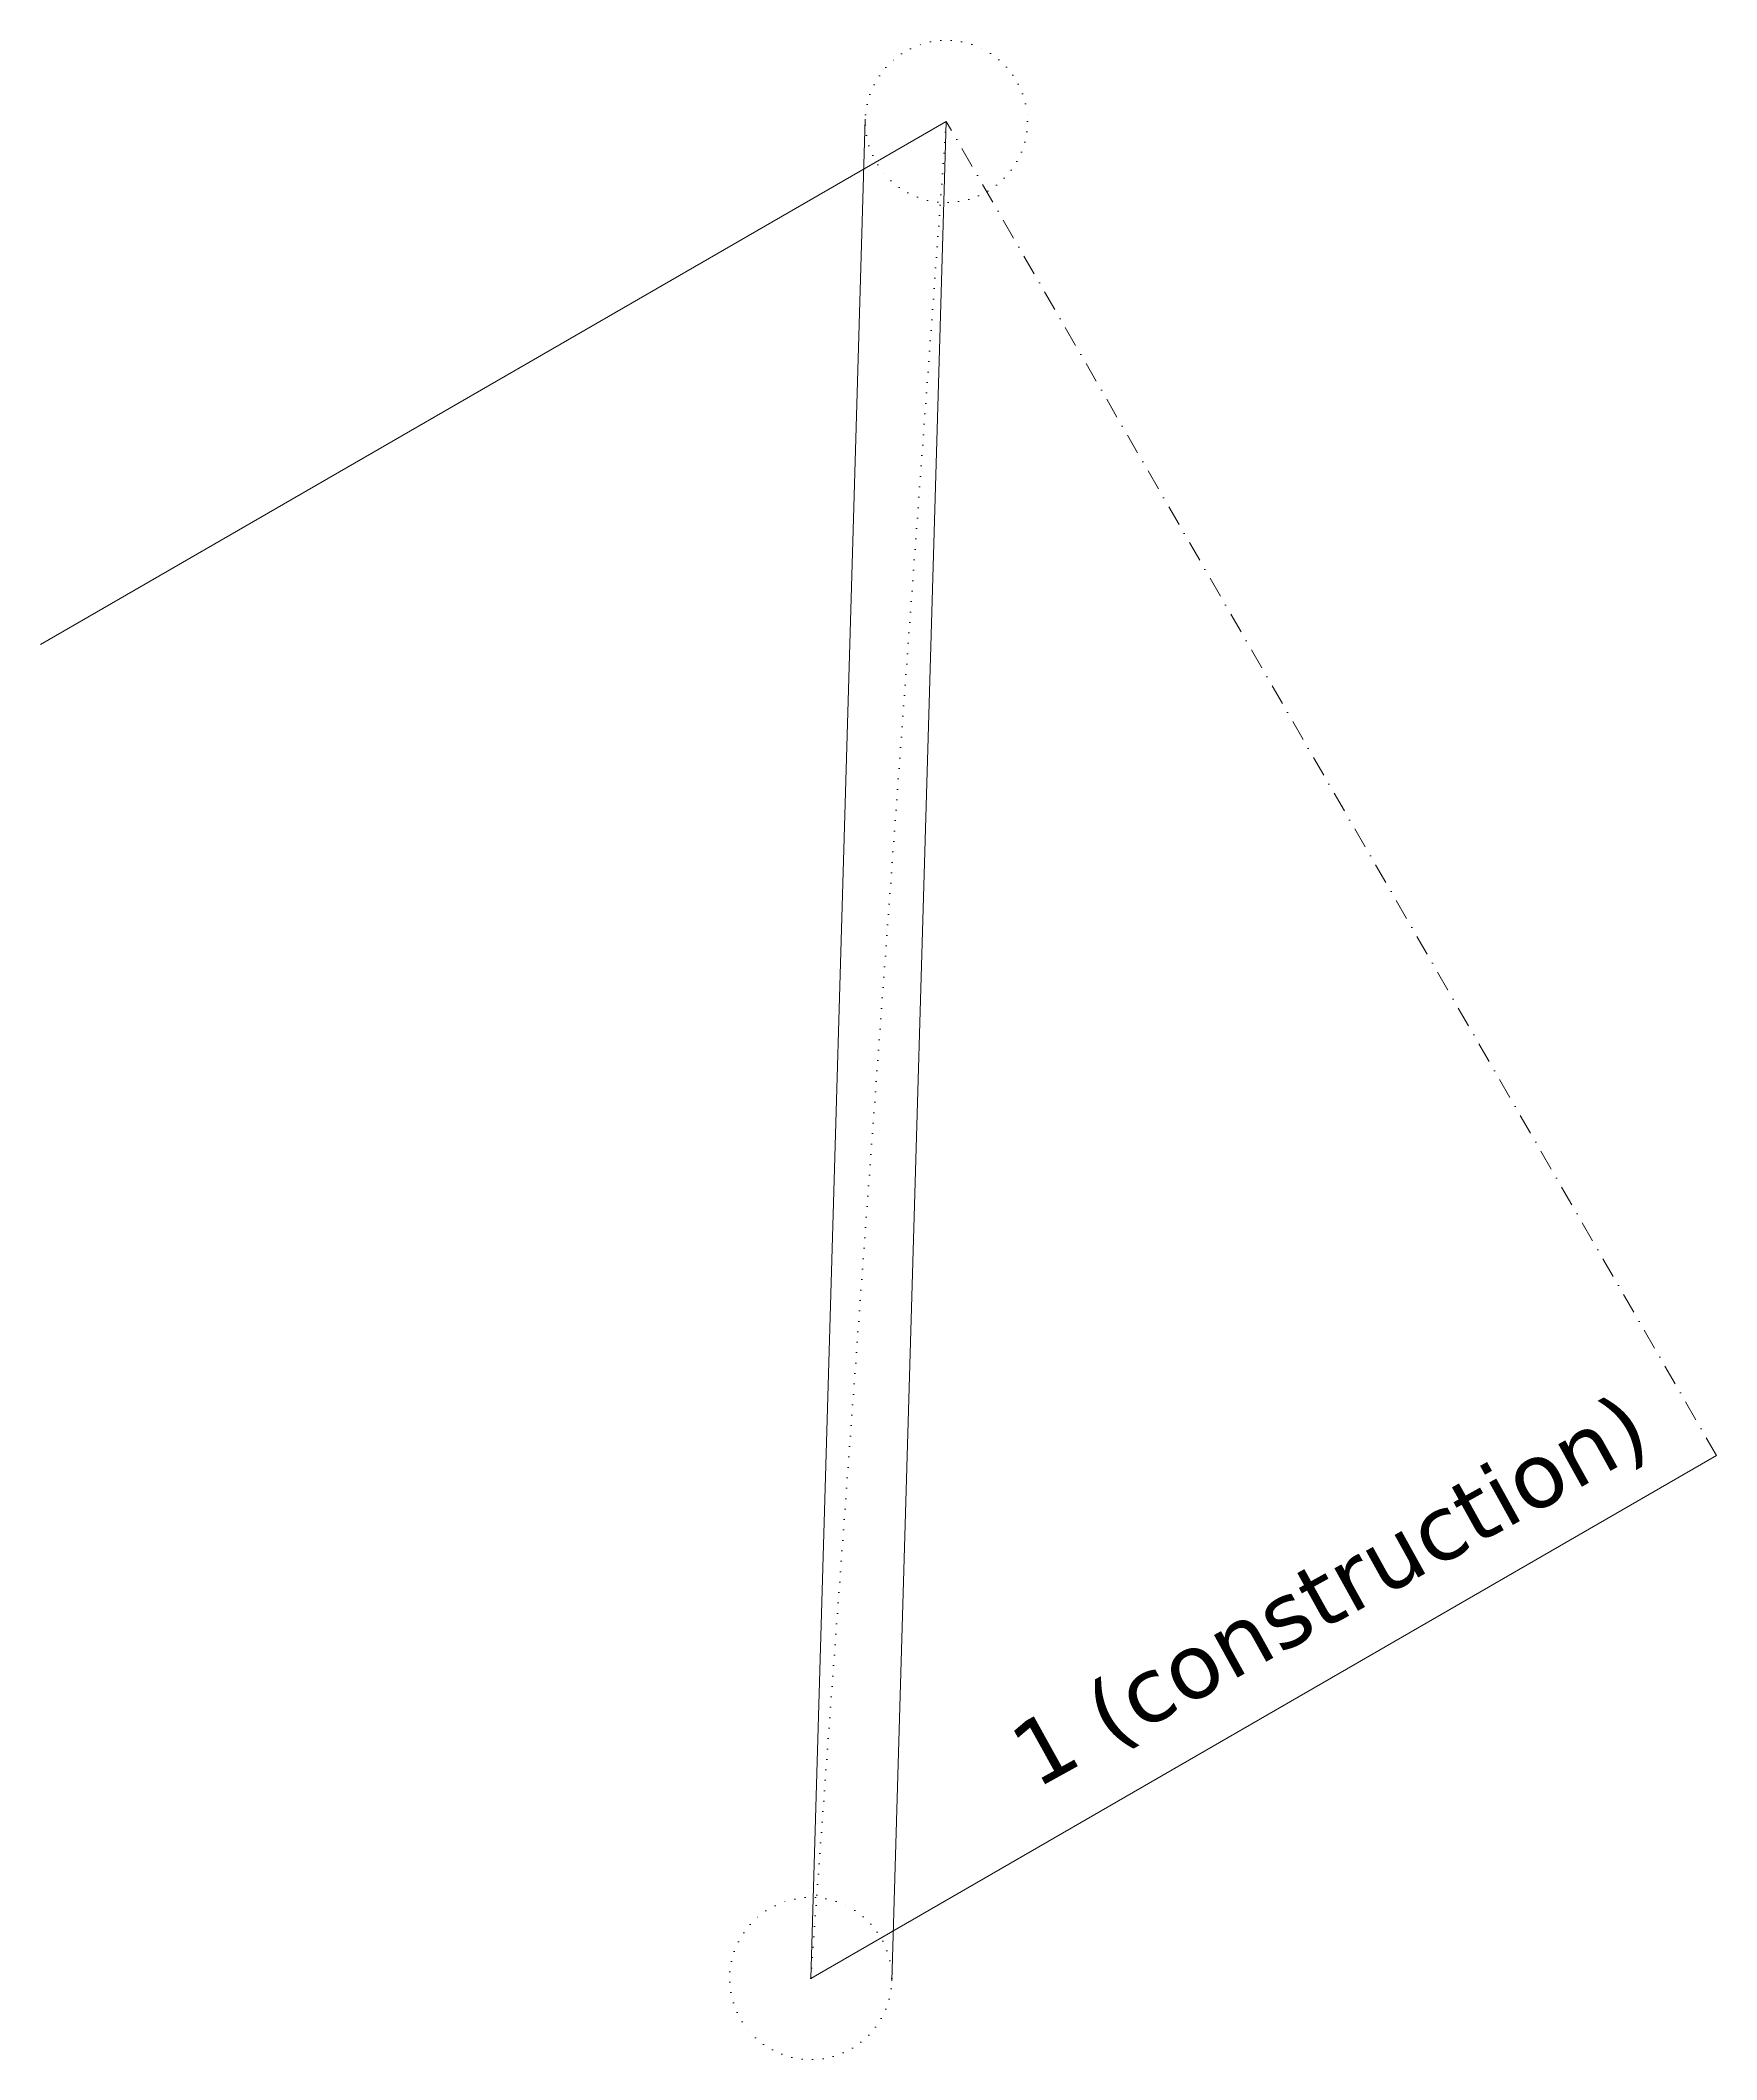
# Model space of a CAD drawing. Header units: millimetres. Extents: x -1504 to 1240, y -1525 to 1657.
# Drawn here: x -1143 to -109, y 411 to 1657 of the extents above; entities that cross this region are included whole.
import ezdxf

# ---------------------------------------------------------------- set-up
doc = ezdxf.new("R2010")
doc.units = ezdxf.units.MM
doc.linetypes.add('DASHDOT', pattern=[25.4, 12.7, -6.35, 0, -6.35])
doc.linetypes.add('DOT', pattern=[6.35, 0, -6.35])
doc.layers.add('0_plan', color=7, linetype='Continuous', lineweight=0, true_color=0xffffff)
doc.styles.add('textstyle17', font='')
doc.styles.get('textstyle17').set_extended_font_data('DejaVu Sans')

msp = doc.modelspace()

# ---------------------------------------------------------------- linework, layer by layer
at = {"layer": '0_plan', "color": 3, "true_color": 0x00ff00}
msp.add_line((-1142.8, 1284), (-584.2, 1606.5), dxfattribs=at)
at = {"layer": '0_plan'}
for p, q in [((-634.2, 1608), (-667.8, 461.3)), ((-584.2, 1606.5), (-617.8, 459.8))]:
    msp.add_line(p, q, dxfattribs=at)
at = {"layer": '0_plan', "linetype": 'DOT'}
msp.add_line((-667.8, 461.3), (-584.2, 1606.5), dxfattribs=at)
at = {"layer": '0_plan', "linetype": 'DASHDOT'}
msp.add_line((-109.2, 783.8), (-584.2, 1606.5), dxfattribs=at)
at = {"layer": '0_plan', "color": 1, "true_color": 0xff0000}
msp.add_line((-667.8, 461.3), (-109.2, 783.8), dxfattribs=at)
at = {"layer": '0_plan', "linetype": 'DOT'}
for centre in [(-584.2, 1606.5), (-667.8, 461.3)]:
    msp.add_circle(centre, 50, dxfattribs=at)

# ---------------------------------------------------------------- texts
at = {"layer": '0_plan', "insert": (-548.6, 612.8), "char_height": 4, "attachment_point": 1, "rotation": 29, "style": 'textstyle17'}
msp.add_mtext('\\H40;1 (construction)', dxfattribs=at)

doc.saveas('drawing.dxf')
